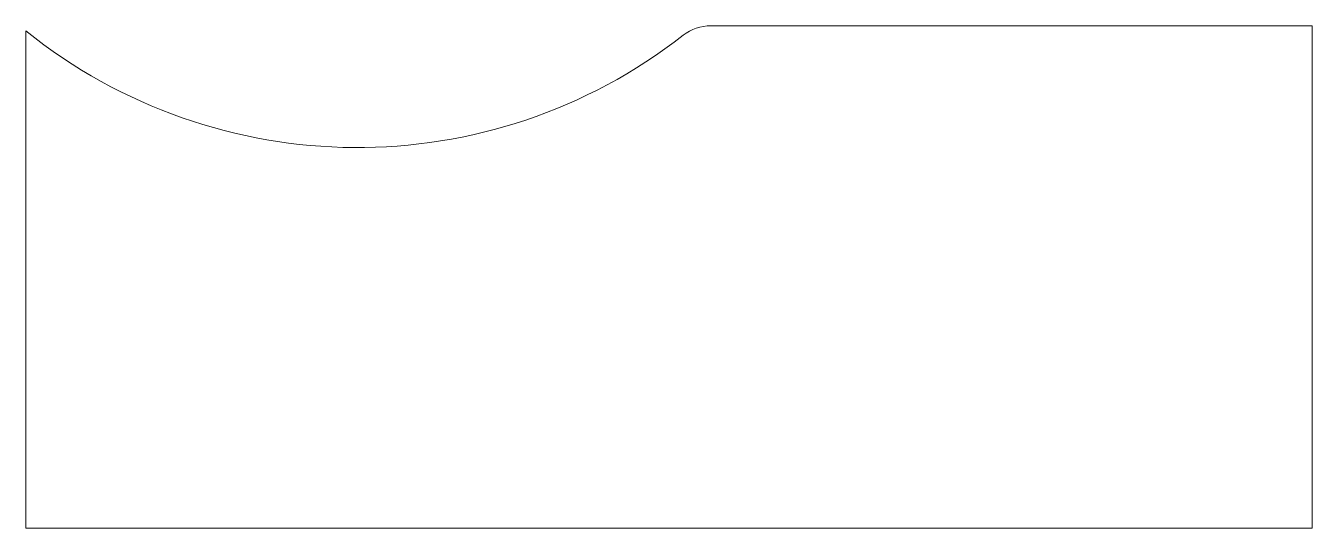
# Model space of a CAD drawing. Header units: millimetres. Extents: x 74 to 361, y 62 to 174.
import ezdxf

# ---------------------------------------------------------------- set-up
doc = ezdxf.new("R2010")
doc.units = ezdxf.units.MM
doc.linetypes.add('K5LT32768', pattern=[0])

msp = doc.modelspace()

# ---------------------------------------------------------------- linework, layer by layer
at = {"color": 7, "linetype": 'K5LT32768', "lineweight": 15}
for p, q in [((73.69, 172.66), (73.69, 61.58)), ((360.83, 173.78), (226.58, 173.78)), ((360.83, 61.58), (360.83, 173.78)), ((360.83, 61.58), (73.69, 61.58))]:
    msp.add_line(p, q, dxfattribs=at)
for centre, radius, start, end in [((147.69, 264.58), 118, 231.1621, 308.0477), ((226.58, 163.78), 10, 90, 128.0477)]:
    msp.add_arc(centre, radius, start, end, dxfattribs=at)

doc.saveas('drawing.dxf')
